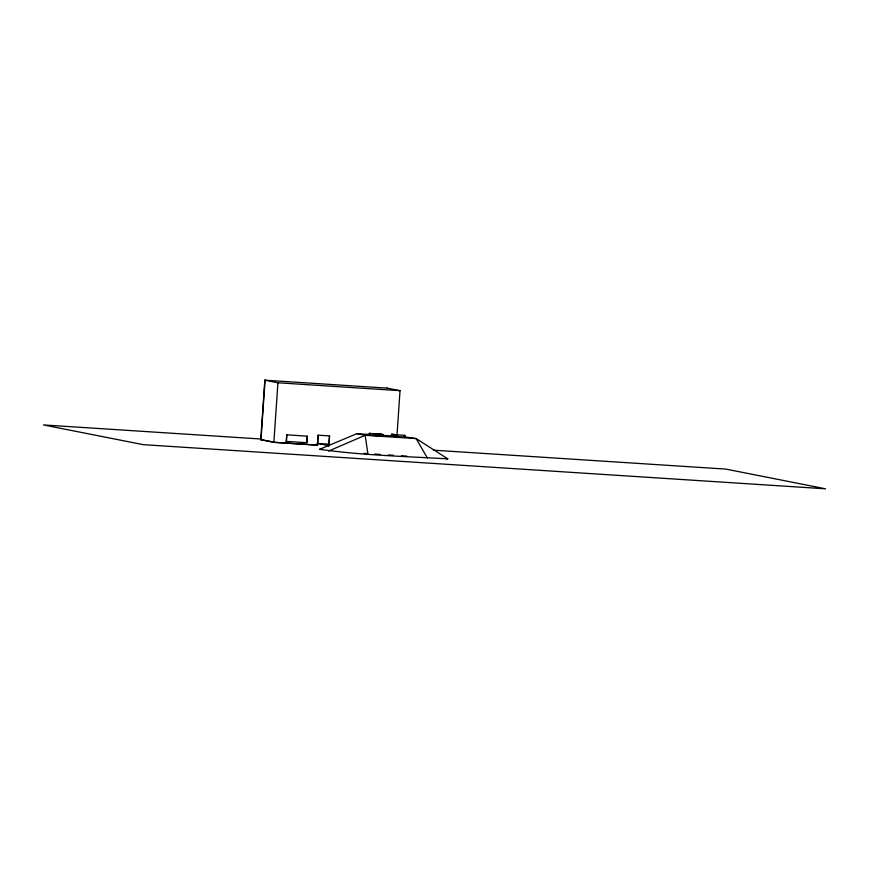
<?xml version="1.0" encoding="UTF-8"?>
<svg xmlns="http://www.w3.org/2000/svg" width="869" height="869" viewBox="0 0 869 869"><rect width="100%" height="100%" fill="white"/><g stroke="black" fill="none" stroke-linecap="round" stroke-linejoin="round"><path stroke-width="1.3" d="M317.576 442.625L318.087 435.163L317.587 445.145L273.865 442.321L260.765 439.725L264.828 380.188L387.15 388.128M260.982 439.768L265.045 380.22M273.865 442.321L277.928 382.773L264.828 380.188M286.781 434.826L286.336 441.354L286.781 434.826L307.235 436.173L306.79 442.701L286.162 441.398M329.536 435.923L328.851 445.884L329.536 435.923L318.087 435.163M369.282 433.403L369.673 435.239L378.602 435.814L378.721 434.087L369.282 433.403L382.849 434.543L382.729 436.271L379.97 436.086L378.102 435.717L378.221 433.989L382.849 434.543M369.673 435.239L369.792 433.501M379.97 436.086L380.09 434.359M391.398 435.988L391.517 434.261L394.276 434.435L396.155 434.815L396.036 436.531L391.398 435.988L396.036 436.531M396.992 435.336L400.033 390.681L386.933 388.085M391.517 434.261L392.886 434.533L392.766 436.26L404.965 437.118L404.585 435.282M328.525 451.076L365.165 435.293L416.164 438.595L447.774 458.843C405.052 456.41 361.993 455.302 319.64 449.316L356.887 433.664L370.313 434.533M319.64 449.316L322.269 449.447M277.928 382.773L400.033 390.681M405.084 435.38L392.886 434.533L395.645 434.706M382.393 435.315L398.491 436.357M403.857 436.705L416.164 438.595L427.385 458.006M261.439 439.041L43.45 424.93L143.146 444.646L825.55 488.812L725.854 469.097L433.392 450.164M260.765 439.725L262.264 439.855M317.098 443.375L329.427 444.2M363.937 453.368L366.62 453.542M374.669 454.063L380.035 454.411M388.095 454.932L393.461 455.28M401.511 455.801L406.877 456.149M378.221 433.989L381.48 434.272M356.887 433.664L365.165 435.293L367.945 454.161M445.417 458.376L447.774 458.843M307.235 436.173L306.79 442.701M317.261 443.418L328.699 445.678M317.587 445.145L274.973 442.364L262.058 439.812M313.579 444.526L316.12 445.026"/></g></svg>
